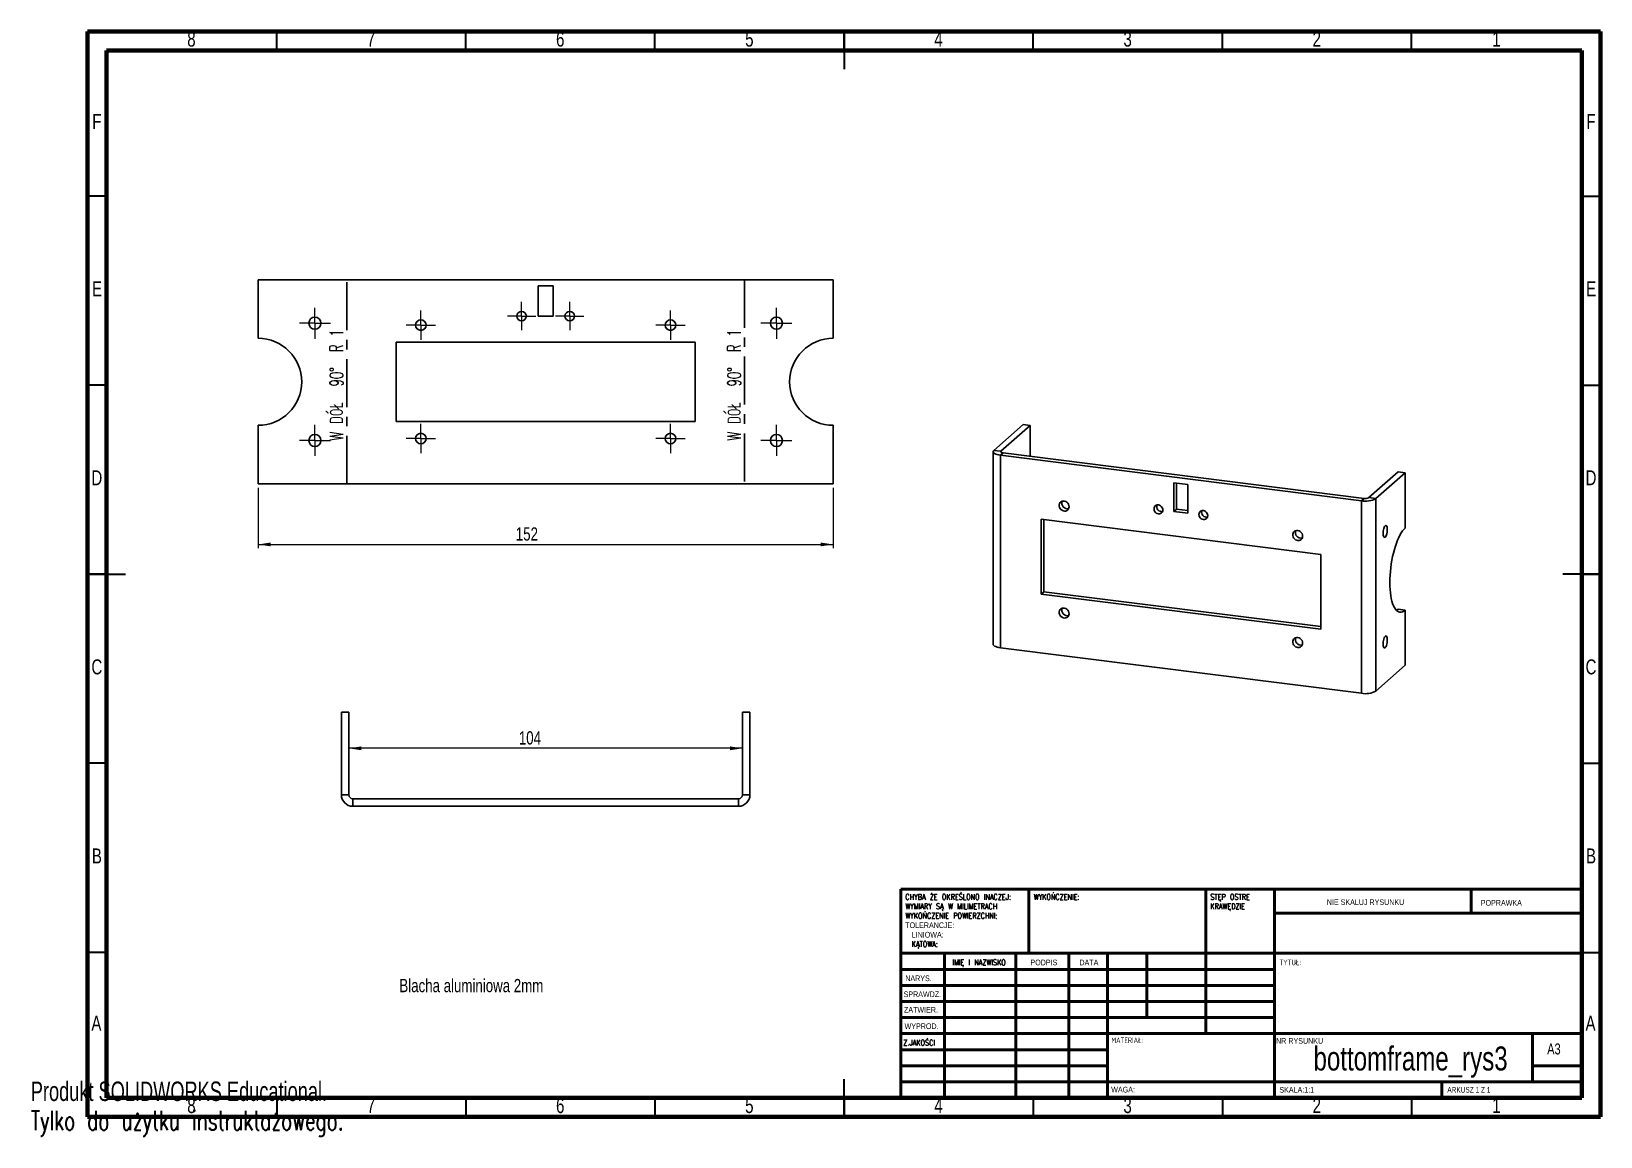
# Model space of a CAD drawing. Header units: millimetres. Extents: x 0 to 415, y 0 to 292.
import ezdxf

# ---------------------------------------------------------------- set-up
doc = ezdxf.new("R2010")
doc.units = ezdxf.units.MM
doc.linetypes.add('CENTERX2', pattern=[20.32, 12.7, -2.54, 2.54, -2.54])
doc.styles.add('SLDTEXTSTYLE0', font='TXT', dxfattribs={"width": 0.75})
doc.styles.add('SLDTEXTSTYLE1', font='TXT', dxfattribs={"width": 0.75, "bigfont": 'bigfont'})
doc.styles.add('SLDTEXTSTYLE2', font='TXT', dxfattribs={"width": 0.6875})
doc.styles.add('SLDTEXTSTYLE3', font='TXT', dxfattribs={"width": 0.65, "bigfont": 'bigfont'})
doc.styles.add('SLDTEXTSTYLE4', font='TXT', dxfattribs={"width": 0.7})
doc.styles.add('SLDTEXTSTYLE5', font='TXT', dxfattribs={"width": 0.7, "bigfont": 'bigfont'})
doc.dimstyles.new('SLDDIMSTYLE0', dxfattribs={"dimtxt": 3.5, "dimasz": 3.302, "dimexe": 0, "dimexo": 0.0625, "dimgap": 0.875, "dimtad": 1, "dimrnd": 1e-09, "dimzin": 12, "dimdsep": 46, "dimtxsty": 'SLDTEXTSTYLE0', "dimsah": 1, "dimcen": 0.09, "dimadec": 0, "dimazin": 3, "dimtfac": 1, "dimtofl": 0, "dimtmove": 0, "dimatfit": 3, "dimfxl": 0, "dimfrac": 2, "dimtolj": 1, "dimtzin": 12, "dimarcsym": 0})

# ---------------------------------------------------------------- blocks, each defined once
blk = doc.blocks.new('SW_NOTE_0')
at = {"color": 0, "linetype": 'Continuous', "lineweight": 0, "char_height": 1.5, "attachment_point": 1}
for s, insert, style in [('CHYBA ŻE OKREŚLONO INACZEJ:', (0, 1.93), 'SLDTEXTSTYLE1'), ('WYMIARY SĄ W MILIMETRACH', (0, -0.57), 'SLDTEXTSTYLE1'), ('WYKOŃCZENIE POWIERZCHNI:', (0, -3.07), 'SLDTEXTSTYLE1'), ('TOLERANCJE:', (0, -5.57), 'SLDTEXTSTYLE0'), ('LINIOWA:', (1.69, -8.07), 'SLDTEXTSTYLE0'), ('KĄTOWA:', (1.69, -10.57), 'SLDTEXTSTYLE1')]:
    blk.add_mtext(s, dxfattribs=dict(at, insert=insert, style=style))
blk = doc.blocks.new('SW_NOTE_1')
at = {"color": 0, "linetype": 'Continuous', "lineweight": 0, "char_height": 1.5, "attachment_point": 1, "style": 'SLDTEXTSTYLE1'}
for s, insert in [('STĘP OSTRE', (0, 1.93)), ('KRAWĘDZIE', (0, -0.57))]:
    blk.add_mtext(s, dxfattribs=dict(at, insert=insert))
blk = doc.blocks.new('_D')
at = {"color": 7, "linetype": 'Continuous', "lineweight": 18}
for p, q in [((60.11, 171.36), (60.11, 155.36)), ((212.11, 171.36), (212.11, 155.36)), ((60.11, 156.36), (212.11, 156.36))]:
    blk.add_line(p, q, dxfattribs=at)
for points in [[(60.11, 156.36), (63.41, 155.86), (63.41, 156.87)], [(212.11, 156.36), (208.81, 156.87), (208.81, 155.86)]]:
    blk.add_solid(points, dxfattribs=at)
at = {"color": 7, "linetype": 'Continuous', "lineweight": 18, "insert": (128.22, 160.88), "char_height": 3.5, "attachment_point": 1, "style": 'SLDTEXTSTYLE0'}
blk.add_mtext('152', dxfattribs=at)
blk = doc.blocks.new('SW_CENTERMARKSYMBOL_0')
at = {"color": 0, "linetype": 'Continuous', "lineweight": 0}
for p, q in [((-2.5, 0), (-3.75, 0)), ((0, 0), (-2.5, 0)), ((0, 2.5), (0, 3.75)), ((0, 0), (0, 2.5)), ((0, 0), (0, -2.5)), ((0, 0), (2.5, 0)), ((2.5, 0), (3.75, 0)), ((0, -2.5), (0, -3.75))]:
    blk.add_line(p, q, dxfattribs=at)
blk = doc.blocks.new('SW_CENTERMARKSYMBOL_1')
at = {"color": 0, "linetype": 'Continuous', "lineweight": 0}
for p, q in [((-2.5, 0), (-3.75, 0)), ((0, 0), (-2.5, 0)), ((0, 2.5), (0, 3.75)), ((0, 0), (0, 2.5)), ((0, 0), (0, -2.5)), ((0, 0), (2.5, 0)), ((2.5, 0), (3.75, 0)), ((0, -2.5), (0, -3.75))]:
    blk.add_line(p, q, dxfattribs=at)
blk = doc.blocks.new('SW_CENTERMARKSYMBOL_2')
at = {"color": 0, "linetype": 'Continuous', "lineweight": 0}
for p, q in [((-2.5, 0), (-3.9, 0)), ((0, 0), (-2.5, 0)), ((0, 2.5), (0, 3.9)), ((0, 0), (0, 2.5)), ((0, 0), (0, -2.5)), ((0, 0), (2.5, 0)), ((2.5, 0), (3.9, 0)), ((0, -2.5), (0, -3.9))]:
    blk.add_line(p, q, dxfattribs=at)
blk = doc.blocks.new('SW_CENTERMARKSYMBOL_3')
at = {"color": 0, "linetype": 'Continuous', "lineweight": 0}
for p, q in [((-2.5, 0), (-3.9, 0)), ((0, 0), (-2.5, 0)), ((0, 2.5), (0, 3.9)), ((0, 0), (0, 2.5)), ((0, 0), (0, -2.5)), ((0, 0), (2.5, 0)), ((2.5, 0), (3.9, 0)), ((0, -2.5), (0, -3.9))]:
    blk.add_line(p, q, dxfattribs=at)
blk = doc.blocks.new('SW_CENTERMARKSYMBOL_4')
at = {"color": 0, "linetype": 'Continuous', "lineweight": 0}
for p, q in [((-2.5, 0), (-3.9, 0)), ((0, 0), (-2.5, 0)), ((0, 2.5), (0, 3.9)), ((0, 0), (0, 2.5)), ((0, 0), (0, -2.5)), ((0, 0), (2.5, 0)), ((2.5, 0), (3.9, 0)), ((0, -2.5), (0, -3.9))]:
    blk.add_line(p, q, dxfattribs=at)
blk = doc.blocks.new('SW_CENTERMARKSYMBOL_5')
at = {"color": 0, "linetype": 'Continuous', "lineweight": 0}
for p, q in [((-2.5, 0), (-3.9, 0)), ((0, 0), (-2.5, 0)), ((0, 2.5), (0, 3.9)), ((0, 0), (0, 2.5)), ((0, 0), (0, -2.5)), ((0, 0), (2.5, 0)), ((2.5, 0), (3.9, 0)), ((0, -2.5), (0, -3.9))]:
    blk.add_line(p, q, dxfattribs=at)
blk = doc.blocks.new('SW_CENTERMARKSYMBOL_6')
at = {"color": 0, "linetype": 'Continuous', "lineweight": 0}
for p, q in [((-2.5, 0), (-4.1, 0)), ((0, 0), (-2.5, 0)), ((0, 2.5), (0, 4.1)), ((0, 0), (0, 2.5)), ((0, 0), (0, -2.5)), ((0, 0), (2.5, 0)), ((2.5, 0), (4.1, 0)), ((0, -2.5), (0, -4.1))]:
    blk.add_line(p, q, dxfattribs=at)
blk = doc.blocks.new('SW_CENTERMARKSYMBOL_7')
at = {"color": 0, "linetype": 'Continuous', "lineweight": 0}
for p, q in [((-2.5, 0), (-4.1, 0)), ((0, 0), (-2.5, 0)), ((0, 2.5), (0, 4.1)), ((0, 0), (0, 2.5)), ((0, 0), (0, -2.5)), ((0, 0), (2.5, 0)), ((2.5, 0), (4.1, 0)), ((0, -2.5), (0, -4.1))]:
    blk.add_line(p, q, dxfattribs=at)
blk = doc.blocks.new('SW_CENTERMARKSYMBOL_8')
at = {"color": 0, "linetype": 'Continuous', "lineweight": 0}
for p, q in [((-2.5, 0), (-4.1, 0)), ((0, 0), (-2.5, 0)), ((0, 2.5), (0, 4.1)), ((0, 0), (0, 2.5)), ((0, 0), (0, -2.5)), ((0, 0), (2.5, 0)), ((2.5, 0), (4.1, 0)), ((0, -2.5), (0, -4.1))]:
    blk.add_line(p, q, dxfattribs=at)
blk = doc.blocks.new('SW_CENTERMARKSYMBOL_9')
at = {"color": 0, "linetype": 'Continuous', "lineweight": 0}
for p, q in [((-2.5, 0), (-4.1, 0)), ((0, 0), (-2.5, 0)), ((0, 2.5), (0, 4.1)), ((0, 0), (0, 2.5)), ((0, 0), (0, -2.5)), ((0, 0), (2.5, 0)), ((2.5, 0), (4.1, 0)), ((0, -2.5), (0, -4.1))]:
    blk.add_line(p, q, dxfattribs=at)
blk = doc.blocks.new('_D_1')
at = {"color": 7, "linetype": 'Continuous', "lineweight": 18}
blk.add_line((188.11, 102.45), (84.11, 102.45), dxfattribs=at)
for points in [[(84.11, 102.45), (87.41, 101.94), (87.41, 102.96)], [(188.11, 102.45), (184.81, 102.96), (184.81, 101.94)]]:
    blk.add_solid(points, dxfattribs=at)
at = {"color": 7, "linetype": 'Continuous', "lineweight": 18, "insert": (129.02, 106.96), "char_height": 3.5, "attachment_point": 1, "style": 'SLDTEXTSTYLE0'}
blk.add_mtext('104', dxfattribs=at)

msp = doc.modelspace()

# ---------------------------------------------------------------- linework, layer by layer
at = {"color": 7, "linetype": 'Continuous', "lineweight": 70}
for p, q in [((15, 5), (15, 292)), ((15, 292), (415, 292)), ((415, 292), (415, 5)), ((20, 10), (20, 287)), ((20, 287), (410, 287)), ((410, 287), (410, 10)), ((410, 10), (20, 10)), ((415, 5), (15, 5))]:
    msp.add_line(p, q, dxfattribs=at)
at = {"color": 7, "linetype": 'Continuous', "lineweight": 35}
for p, q in [((65, 287), (65, 292)), ((115, 287), (115, 292)), ((165, 287), (165, 292)), ((215, 292), (215, 282)), ((215, 287), (215, 292)), ((265, 287), (265, 292)), ((315, 287), (315, 292)), ((365, 287), (365, 292)), ((20, 248.5), (15, 248.5)), ((410, 248.5), (415, 248.5)), ((20, 198.5), (15, 198.5)), ((410, 198.5), (415, 198.5)), ((15, 148.5), (25, 148.5)), ((20, 148.5), (15, 148.5)), ((415, 148.5), (405, 148.5)), ((410, 148.5), (415, 148.5)), ((20, 98.5), (15, 98.5)), ((410, 98.5), (415, 98.5)), ((20, 48.5), (15, 48.5)), ((410, 48.5), (415, 48.5)), ((215, 5), (215, 15)), ((65, 10), (65, 5)), ((115, 10), (115, 5)), ((165, 10), (165, 5)), ((215, 10), (215, 5)), ((265, 10), (265, 5)), ((315, 10), (315, 5)), ((365, 10), (365, 5))]:
    msp.add_line(p, q, dxfattribs=at)
at = {"color": 7, "linetype": 'Continuous', "lineweight": 25}
for p, q in [((60.11, 226.364), (60.11, 210.864)), ((212.11, 226.364), (60.11, 226.364)), ((138.11, 224.753), (134.11, 224.753)), ((134.11, 224.753), (134.11, 216.753)), ((138.11, 216.753), (138.11, 224.753)), ((212.11, 210.864), (212.11, 226.364)), ((134.11, 216.753), (138.11, 216.753)), ((96.61, 209.864), (96.61, 188.864)), ((175.61, 209.864), (96.61, 209.864)), ((175.61, 188.864), (175.61, 209.864)), ((60.11, 187.864), (60.11, 172.364)), ((96.61, 188.864), (175.61, 188.864)), ((212.11, 172.364), (212.11, 187.864)), ((254.593, 181.231), (262.321, 188.046)), ((256.464, 180.995), (264.192, 187.811)), ((264.192, 187.811), (262.321, 188.046)), ((264.192, 187.811), (264.192, 179.665)), ((254.4, 180.877), (254.4, 129.965)), ((256.464, 180.995), (254.593, 181.231)), ((257.046, 180.565), (256.339, 179.942)), ((351.751, 167.921), (256.339, 179.942)), ((256.339, 129.03), (256.339, 179.942)), ((256.464, 180.759), (256.464, 180.995)), ((352.458, 168.544), (257.046, 180.565)), ((361.475, 175.554), (353.747, 168.738)), ((363.346, 175.318), (355.618, 168.503)), ((361.475, 175.554), (363.346, 175.318)), ((363.346, 160.705), (363.346, 175.318)), ((60.11, 172.364), (212.11, 172.364)), ((305.916, 172.176), (302.174, 172.648)), ((302.174, 172.648), (302.174, 165.105)), ((302.881, 172.559), (302.881, 165.729)), ((305.916, 164.634), (305.916, 172.176)), ((352.458, 168.544), (351.751, 167.921)), ((351.751, 117.009), (351.751, 167.921)), ((353.747, 168.738), (355.618, 168.503)), ((355.618, 117.591), (355.618, 168.503)), ((267.096, 163.03), (267.096, 143.231)), ((340.994, 153.72), (267.096, 163.03)), ((267.803, 162.941), (267.803, 143.855)), ((302.881, 165.729), (302.174, 165.105)), ((302.174, 165.105), (305.916, 164.634)), ((302.881, 165.729), (305.916, 165.346)), ((340.994, 133.921), (340.994, 153.72)), ((267.803, 143.855), (267.096, 143.231)), ((267.096, 143.231), (340.994, 133.921)), ((267.803, 143.855), (340.994, 134.634)), ((361.475, 139.256), (363.346, 139.02)), ((363.346, 124.407), (363.346, 139.02)), ((256.339, 129.03), (351.751, 117.009)), ((355.618, 117.591), (363.346, 124.407)), ((82.11, 90.132), (82.11, 111.99)), ((84.11, 111.99), (82.11, 111.99)), ((84.11, 90.132), (84.11, 111.99)), ((188.11, 111.99), (188.11, 90.132)), ((188.11, 111.99), (190.11, 111.99)), ((190.11, 111.99), (190.11, 90.132)), ((84.11, 90.132), (82.11, 90.132)), ((85.11, 89.132), (85.11, 87.132)), ((187.11, 89.132), (85.11, 89.132)), ((187.11, 87.132), (85.11, 87.132)), ((187.11, 89.132), (187.11, 87.132)), ((188.11, 90.132), (190.11, 90.132))]:
    msp.add_line(p, q, dxfattribs=at)
at = {"color": 7, "linetype": 'CENTERX2'}
for p, q in [((83.539, 172.364), (83.539, 226.364)), ((188.681, 226.364), (188.681, 172.364))]:
    msp.add_line(p, q, dxfattribs=at)
at = {"color": 7, "linetype": 'Continuous', "lineweight": 50}
for p, q in [((230, 65.25), (410, 65.25)), ((230, 65.25), (230, 10)), ((263.8, 48.25), (263.8, 65.25)), ((310.6, 65.25), (310.6, 27)), ((328.8, 65.25), (328.8, 10)), ((380.8, 58.875), (380.8, 65.25)), ((410, 58.875), (328.8, 58.875)), ((410, 48.25), (230, 48.25)), ((241.564, 48.25), (241.564, 10)), ((260.442, 48.25), (260.442, 10)), ((274.399, 48.25), (274.399, 10)), ((284.6, 10), (284.6, 48.25)), ((295, 31.25), (295, 48.25)), ((328.8, 44), (230, 44)), ((328.8, 39.75), (230, 39.75)), ((328.8, 35.5), (230, 35.5)), ((328.8, 31.25), (230, 31.25)), ((284.6, 27), (230, 27)), ((284.6, 27), (410, 27)), ((397, 14.25), (397, 27)), ((284.6, 22.75), (230, 22.75)), ((284.6, 18.5), (230, 18.5)), ((410, 18.5), (397, 18.5)), ((230, 14.25), (410, 14.25)), ((373, 10), (373, 14.25))]:
    msp.add_line(p, q, dxfattribs=at)
at = {"color": 7, "linetype": 'Continuous', "lineweight": 25, "flags": 128}
for points in [[(256.339, 179.942), (255.868, 180.017), (255.443, 180.119), (255.078, 180.244), (254.783, 180.388), (254.568, 180.547), (254.439, 180.716), (254.4, 180.889), (254.452, 181.063), (254.593, 181.231)], [(257.046, 180.565), (256.87, 180.594), (256.715, 180.634), (256.586, 180.683), (256.488, 180.74), (256.425, 180.802), (256.4, 180.867), (256.413, 180.932), (256.464, 180.995)], [(274.486, 166.342), (274.445, 166.675), (274.324, 166.998), (274.131, 167.29), (273.878, 167.533), (273.581, 167.711), (273.259, 167.814), (272.931, 167.834), (272.619, 167.771), (272.342, 167.629), (272.117, 167.416), (271.959, 167.146), (271.877, 166.836), (271.877, 166.505), (271.959, 166.174), (272.117, 165.864), (272.342, 165.595), (272.619, 165.383), (272.931, 165.241), (273.259, 165.179), (273.581, 165.2), (273.878, 165.304), (274.131, 165.483), (274.324, 165.726), (274.445, 166.019), (274.486, 166.342)], [(299.274, 165.47), (299.235, 165.781), (299.118, 166.079), (298.932, 166.347), (298.69, 166.565), (298.408, 166.718), (298.105, 166.796), (297.803, 166.794), (297.521, 166.712), (297.278, 166.555), (297.093, 166.335), (296.976, 166.065), (296.936, 165.765), (296.976, 165.455), (297.093, 165.156), (297.278, 164.889), (297.521, 164.671), (297.803, 164.518), (298.105, 164.439), (298.408, 164.441), (298.69, 164.524), (298.932, 164.68), (299.118, 164.901), (299.235, 165.17), (299.274, 165.47)], [(311.154, 163.974), (311.114, 164.284), (310.998, 164.583), (310.812, 164.85), (310.57, 165.068), (310.288, 165.221), (309.985, 165.3), (309.682, 165.298), (309.4, 165.215), (309.158, 165.059), (308.972, 164.838), (308.856, 164.568), (308.816, 164.268), (308.856, 163.958), (308.972, 163.659), (309.158, 163.392), (309.4, 163.174), (309.682, 163.021), (309.985, 162.943), (310.288, 162.945), (310.57, 163.027), (310.812, 163.184), (310.998, 163.404), (311.114, 163.674), (311.154, 163.974)], [(336.223, 158.564), (336.182, 158.897), (336.061, 159.22), (335.868, 159.512), (335.615, 159.755), (335.318, 159.933), (334.996, 160.035), (334.668, 160.056), (334.356, 159.993), (334.079, 159.851), (333.854, 159.638), (333.696, 159.368), (333.614, 159.058), (333.614, 158.727), (333.696, 158.396), (333.854, 158.086), (334.079, 157.817), (334.356, 157.604), (334.668, 157.463), (334.996, 157.401), (335.318, 157.422), (335.615, 157.526), (335.868, 157.705), (336.061, 157.948), (336.182, 158.24), (336.223, 158.564)], [(358.609, 160.298), (358.593, 160.632), (358.548, 160.922), (358.476, 161.151), (358.381, 161.307), (358.267, 161.382), (358.141, 161.371), (358.01, 161.276), (357.881, 161.101), (357.76, 160.856), (357.655, 160.554), (357.57, 160.211), (357.511, 159.846), (357.481, 159.479), (357.481, 159.128), (357.511, 158.814), (357.57, 158.553), (357.655, 158.359), (357.76, 158.243), (357.881, 158.211), (358.01, 158.264), (358.141, 158.4), (358.267, 158.611), (358.381, 158.887), (358.476, 159.211), (358.548, 159.568), (358.593, 159.936), (358.609, 160.298)], [(363.346, 139.02), (362.992, 138.749), (362.64, 138.562), (362.294, 138.462), (361.956, 138.448), (361.628, 138.521), (361.313, 138.68), (361.014, 138.924), (360.733, 139.252), (360.471, 139.66), (360.232, 140.146), (360.016, 140.706), (359.825, 141.336), (359.661, 142.031), (359.526, 142.785), (359.419, 143.593), (359.342, 144.448), (359.296, 145.345), (359.28, 146.277), (359.296, 147.235), (359.342, 148.214), (359.419, 149.205), (359.526, 150.201), (359.661, 151.195), (359.825, 152.178), (360.016, 153.144), (360.232, 154.085), (360.471, 154.994), (360.733, 155.863), (361.014, 156.687), (361.313, 157.459), (361.628, 158.174), (361.956, 158.824), (362.294, 159.407), (362.64, 159.917), (362.992, 160.351), (363.346, 160.705)], [(274.486, 138.057), (274.445, 138.391), (274.324, 138.714), (274.131, 139.006), (273.878, 139.248), (273.581, 139.427), (273.259, 139.529), (272.931, 139.55), (272.619, 139.487), (272.342, 139.345), (272.117, 139.132), (271.959, 138.862), (271.877, 138.552), (271.877, 138.221), (271.959, 137.89), (272.117, 137.58), (272.342, 137.311), (272.619, 137.098), (272.931, 136.957), (273.259, 136.895), (273.581, 136.916), (273.878, 137.02), (274.131, 137.199), (274.324, 137.442), (274.445, 137.734), (274.486, 138.057)], [(361.475, 139.256), (361.121, 138.985), (361.017, 138.921)], [(254.4, 129.965), (254.439, 129.804), (254.568, 129.635), (254.783, 129.476), (255.078, 129.332), (255.443, 129.207), (255.868, 129.106), (256.339, 129.03)], [(336.223, 130.279), (336.182, 130.613), (336.061, 130.936), (335.868, 131.228), (335.615, 131.47), (335.318, 131.649), (334.996, 131.751), (334.668, 131.772), (334.356, 131.709), (334.079, 131.566), (333.854, 131.354), (333.696, 131.084), (333.614, 130.773), (333.614, 130.442), (333.696, 130.112), (333.854, 129.802), (334.079, 129.532), (334.356, 129.32), (334.668, 129.179), (334.996, 129.117), (335.318, 129.138), (335.615, 129.241), (335.868, 129.42), (336.061, 129.664), (336.182, 129.956), (336.223, 130.279)], [(358.609, 131.071), (358.593, 131.405), (358.548, 131.695), (358.476, 131.924), (358.381, 132.08), (358.267, 132.155), (358.141, 132.144), (358.01, 132.049), (357.881, 131.874), (357.76, 131.629), (357.655, 131.327), (357.57, 130.984), (357.511, 130.619), (357.481, 130.251), (357.481, 129.901), (357.511, 129.587), (357.57, 129.326), (357.655, 129.132), (357.76, 129.016), (357.881, 128.984), (358.01, 129.037), (358.141, 129.173), (358.267, 129.384), (358.381, 129.66), (358.476, 129.984), (358.548, 130.341), (358.593, 130.709), (358.609, 131.071)]]:
    msp.add_lwpolyline(points, dxfattribs=at)
at = {"color": 7, "linetype": 'Continuous', "lineweight": 25}
for centre, radius in [((75.11, 214.864), 1.6), ((103.11, 214.364), 1.4), ((129.76, 216.753), 1.25), ((142.46, 216.753), 1.25), ((169.11, 214.364), 1.4), ((197.11, 214.864), 1.6), ((75.11, 183.864), 1.6), ((103.11, 184.364), 1.4), ((169.11, 184.364), 1.4), ((197.11, 183.864), 1.6)]:
    msp.add_circle(centre, radius, dxfattribs=at)
for centre, radius, start, end in [((60.11, 199.364), 11.5, 270, 90), ((212.11, 199.364), 11.5, 90, 270), ((274.042, 167.27), 1.463, 159.22354, 283.59571), ((298.958, 166.37), 1.311, 161.90553, 280.91372), ((352.848, 173.771), 5.952, 259.38121, 297.73322), ((352.826, 170.479), 1.969, 259.22613, 297.8883), ((310.838, 164.873), 1.311, 161.90553, 280.91372), ((335.779, 159.492), 1.463, 159.22354, 283.59571), ((274.042, 138.986), 1.463, 159.22354, 283.59571), ((335.779, 131.208), 1.463, 159.22354, 283.59571), ((352.872, 122.701), 5.801, 258.85997, 298.25446), ((85.11, 90.132), 3, 180, 270), ((85.11, 90.132), 1, 180, 270), ((187.11, 90.132), 3, 270, 0), ((187.11, 90.132), 1, 270, 0)]:
    msp.add_arc(centre, radius, start, end, dxfattribs=at)

# ---------------------------------------------------------------- block references
at = {"color": 7, "linetype": 'Continuous', "lineweight": 0}
for name, p in [('SW_CENTERMARKSYMBOL_0', (129.76, 216.753)), ('SW_CENTERMARKSYMBOL_1', (142.46, 216.753)), ('SW_CENTERMARKSYMBOL_6', (75.11, 214.864)), ('SW_CENTERMARKSYMBOL_2', (103.11, 214.364)), ('SW_CENTERMARKSYMBOL_3', (169.11, 214.364)), ('SW_CENTERMARKSYMBOL_8', (197.11, 214.864)), ('SW_CENTERMARKSYMBOL_7', (75.11, 183.864)), ('SW_CENTERMARKSYMBOL_4', (103.11, 184.364)), ('SW_CENTERMARKSYMBOL_5', (169.11, 184.364)), ('SW_CENTERMARKSYMBOL_9', (197.11, 183.864)), ('SW_NOTE_0', (231.182, 61.987)), ('SW_NOTE_1', (311.821, 61.987))]:
    msp.add_blockref(name, p, dxfattribs=at)

# ---------------------------------------------------------------- texts
for s, insert, char_height, attachment_point, style in [('8', (42.46, 291.973), 3.969, 2, 'SLDTEXTSTYLE0'), ('7', (89.96, 291.973), 3.969, 2, 'SLDTEXTSTYLE0'), ('6', (139.96, 291.973), 3.969, 2, 'SLDTEXTSTYLE0'), ('5', (189.96, 291.973), 3.969, 2, 'SLDTEXTSTYLE0'), ('4', (239.96, 291.973), 3.969, 2, 'SLDTEXTSTYLE0'), ('3', (289.96, 291.973), 3.969, 2, 'SLDTEXTSTYLE0'), ('2', (339.96, 291.973), 3.969, 2, 'SLDTEXTSTYLE0'), ('1', (387.46, 291.973), 3.969, 2, 'SLDTEXTSTYLE0'), ('F', (17.458, 270.223), 3.969, 2, 'SLDTEXTSTYLE0'), ('F', (412.458, 270.223), 3.969, 2, 'SLDTEXTSTYLE0'), ('E', (17.508, 225.973), 3.969, 2, 'SLDTEXTSTYLE0'), ('E', (412.508, 225.973), 3.969, 2, 'SLDTEXTSTYLE0'), ('D', (17.453, 175.973), 3.969, 2, 'SLDTEXTSTYLE0'), ('D', (412.453, 175.973), 3.969, 2, 'SLDTEXTSTYLE0'), ('C', (17.459, 125.973), 3.969, 2, 'SLDTEXTSTYLE0'), ('C', (412.459, 125.973), 3.969, 2, 'SLDTEXTSTYLE0'), ('B', (17.471, 75.973), 3.969, 2, 'SLDTEXTSTYLE0'), ('B', (412.471, 75.973), 3.969, 2, 'SLDTEXTSTYLE0'), ('WYKOŃCZENIE:', (265.123, 63.921), 1.5, 1, 'SLDTEXTSTYLE1'), ('NIE SKALUJ RYSUNKU', (342.615, 62.533), 1.5, 1, 'SLDTEXTSTYLE0'), ('POPRAWKA', (383.328, 62.335), 1.5, 1, 'SLDTEXTSTYLE0'), ('IMIĘ I NAZWISKO', (243.617, 46.576), 1.5, 1, 'SLDTEXTSTYLE1'), ('PODPIS', (264.268, 46.576), 1.5, 1, 'SLDTEXTSTYLE0'), ('DATA', (277.215, 46.576), 1.5, 1, 'SLDTEXTSTYLE0'), ('TYTUŁ:', (330.079, 46.576), 1.5, 1, 'SLDTEXTSTYLE1'), ('Blacha aluminiowa 2mm', (97.44, 41.462), 3.5, 1, 'SLDTEXTSTYLE0'), ('NARYS.', (231.182, 42.385), 1.5, 1, 'SLDTEXTSTYLE0'), ('SPRAWDZ.', (230.735, 38.162), 1.5, 1, 'SLDTEXTSTYLE0'), ('ZATWIER.', (230.839, 34.066), 1.5, 1, 'SLDTEXTSTYLE0'), ('A', (17.34, 31.723), 3.969, 2, 'SLDTEXTSTYLE0'), ('WYPROD.', (230.99, 29.716), 1.5, 1, 'SLDTEXTSTYLE0'), ('A', (412.34, 31.723), 3.969, 2, 'SLDTEXTSTYLE0'), ('Z.JAKOŚCI', (230.669, 25.35), 1.5, 1, 'SLDTEXTSTYLE1'), ('MATERIAŁ:', (285.646, 25.986), 1.5, 1, 'SLDTEXTSTYLE1'), ('NR RYSUNKU', (329.209, 25.843), 1.5, 1, 'SLDTEXTSTYLE0'), ('bottomframe_rys3', (364.763, 23.607), 6.35, 2, 'SLDTEXTSTYLE0'), ('A3', (400.871, 24.406), 2.9104, 1, 'SLDTEXTSTYLE0'), ('WAGA:', (285.618, 12.949), 1.4986, 1, 'SLDTEXTSTYLE0'), ('SKALA:1:1', (330.074, 12.9), 1.5, 1, 'SLDTEXTSTYLE0'), ('ARKUSZ 1 Z 1', (374.478, 12.9), 1.5, 1, 'SLDTEXTSTYLE2'), ('8', (42.46, 9.973), 3.969, 2, 'SLDTEXTSTYLE0'), ('7', (89.96, 9.973), 3.969, 2, 'SLDTEXTSTYLE0'), ('6', (139.96, 9.973), 3.969, 2, 'SLDTEXTSTYLE0'), ('5', (189.96, 9.973), 3.969, 2, 'SLDTEXTSTYLE0'), ('4', (239.96, 9.973), 3.969, 2, 'SLDTEXTSTYLE0'), ('3', (289.96, 9.973), 3.969, 2, 'SLDTEXTSTYLE0'), ('2', (339.96, 9.973), 3.969, 2, 'SLDTEXTSTYLE0'), ('1', (387.46, 9.973), 3.969, 2, 'SLDTEXTSTYLE0')]:
    msp.add_mtext(s, dxfattribs=dict(at, insert=insert, char_height=char_height, attachment_point=attachment_point, style=style))
at = {"color": 7, "linetype": 'Continuous', "lineweight": 0, "char_height": 3.5, "attachment_point": 2, "rotation": 90, "style": 'SLDTEXTSTYLE3'}
for insert in [(79.051, 198.572), (184.193, 198.572)]:
    msp.add_mtext('W DÓŁ  90\\M+1818B  R 1', dxfattribs=dict(at, insert=insert))
at = {"color": 7, "linetype": 'Continuous', "char_height": 5.1381, "attachment_point": 1}
for s, insert, style in [('Produkt SOLIDWORKS Educational.', (0, 14.331), 'SLDTEXTSTYLE4'), ('Tylko do użytku instruktażowego.', (0, 6.623), 'SLDTEXTSTYLE5')]:
    msp.add_mtext(s, dxfattribs=dict(at, insert=insert, style=style))

# ---------------------------------------------------------------- dimensions: what is measured, and where the dimension line sits
at = {"color": 7, "linetype": 'Continuous', "lineweight": 18}
dim = msp.add_linear_dim(base=(212.11, 156.364), p1=(60.11, 172.364), p2=(212.11, 172.364), dimstyle='SLDDIMSTYLE0', dxfattribs=at)
dim.commit()
dim.dimension.update_dxf_attribs({"geometry": '_D', "text_midpoint": (132.099, 156.364), "dimtype": 160})
dim = msp.add_linear_dim(base=(84.11, 102.449), p1=(188.11, 111.99), p2=(84.11, 111.99), angle=0, dimstyle='SLDDIMSTYLE0', dxfattribs=at)
dim.commit()
dim.dimension.update_dxf_attribs({"geometry": '_D_1', "text_midpoint": (132.901, 102.449), "dimtype": 160})

doc.saveas('drawing.dxf')
